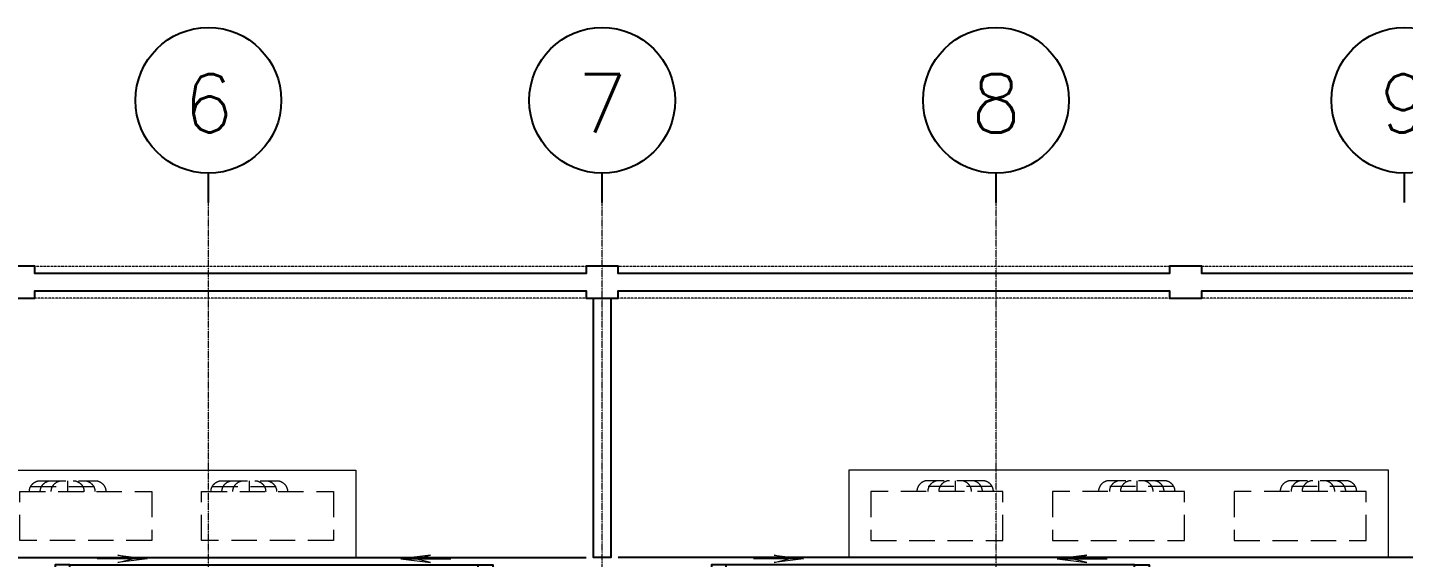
# Model space of a CAD drawing. Header units: millimetres. Extents: x 0 to 71617, y -15450 to 30894.
# Drawn here: x 32567 to 42000, y 2054 to 5690 of the extents above; entities that cross this region are included whole.
import ezdxf
from ezdxf.enums import TextEntityAlignment as Align

# ---------------------------------------------------------------- set-up
doc = ezdxf.new("R2010")
doc.units = ezdxf.units.MM
doc.linetypes.add('CENTER2', pattern=[1.125, 0.75, -0.125, 0.125, -0.125])
doc.linetypes.add('HIDDEN', pattern=[0.375, 0.25, -0.125])
for name, color, linetype, lineweight in [('axis', 40, 'CENTER2', 5), ('DIM2', 4, 'Continuous', 5), ('Hatch', 8, 'Continuous', 5), ('LINE-DETAIL-SAKURA', 2, 'Continuous', 30), ('Sanitary', 141, 'Continuous', 5), ('Wall Brick', 5, 'Continuous', 15), ('Window', 133, 'Continuous', 5)]:
    doc.layers.add(name, color=color, linetype=linetype, lineweight=lineweight)
for name, color, linetype in [('DIMS-BUBL-005', 5, 'Continuous'), ('DIMS-BUBL-008', 250, 'Continuous'), ('Wall', 7, 'Continuous')]:
    doc.layers.add(name, color=color, linetype=linetype)
doc.styles.add('SIMPLEX', font='simplex.shx')

# ---------------------------------------------------------------- blocks, each defined once
blk = doc.blocks.new('FENCE-1ST')
at = {"layer": 'Hatch', "linetype": 'HIDDEN', "elevation": -7.9}
for points in [[(14110, 16009), (17890, 16009), (17890, 15959.6), (14110, 15959.6)], [(18110, 16009), (21890, 16009), (21890, 15959.6), (18110, 15959.6)], [(22110, 16009), (25890, 16009), (25890, 15959.6), (22110, 15959.6)], [(17890, 15789), (14110, 15789), (14110, 15839.6), (17890, 15839.6)], [(21890, 15789), (18110, 15789), (18110, 15839.6), (21890, 15839.6)], [(25890, 15789), (22110, 15789), (22110, 15839.6), (25890, 15839.6)]]:
    blk.add_lwpolyline(points, close=True, dxfattribs=at)
at = {"layer": 'Wall', "elevation": -7.9}
for points in [[(6091.9, 15839.6), (9890, 15839.6), (9890, 15789.6), (10110, 15789.6), (10110, 15839.6), (13890, 15839.6), (13890, 15789.6), (14110, 15789.6), (14110, 15839.6), (14110, 15839.6), (17890, 15839.6), (17890, 15789.6), (18110, 15789.6), (18110, 15839.6), (21890, 15839.6), (21890, 15789.6), (22110, 15789.6), (22110, 15839.6), (25890, 15839.6)], [(25890, 15959.6), (22110, 15959.6), (22110, 16009.6), (21890, 16009.6), (21890, 15959.6), (18110, 15959.6), (18110, 16009.6), (17890, 16009.6), (17890, 15959.6), (14110, 15959.6), (14110, 16009.6), (13890, 16009.6), (13890, 15959.6), (10110, 15959.6), (10110, 16009.6), (9890, 16009.6), (9890, 15959.6), (6091.9, 15959.7)]]:
    blk.add_lwpolyline(points, dxfattribs=at)
blk.add_lwpolyline([(17940, 15789.6), (18060, 15789.6), (18060, 14010), (17940, 14010)], close=True, dxfattribs=at)
blk = doc.blocks.new('AC')
at = {"layer": 'Sanitary', "linetype": 'HIDDEN', "ltscale": 700}
for p, q in [((765, 410), (390, 410)), ((577.5, 410), (577.5, 335)), ((831, 370.7), (324, 370.7))]:
    blk.add_line(p, q, dxfattribs=at)
blk.add_lwpolyline([(0, 335), (0, 0), (905, 0), (905, 335), (0, 335)], dxfattribs=at)
for centre, start, end in [((390, 335), 90, 180), ((465, 335), 90, 180), ((540, 335), 90, 180), ((615, 335), 0, 90), ((690, 335), 0, 90), ((765, 335), 0, 90)]:
    blk.add_arc(centre, 75, start, end, dxfattribs=at)
blk = doc.blocks.new('AW3')
at = {"layer": 'Wall'}
for points in [[(-100, 120), (0, 120), (0, 170), (-100, 170)], [(2900, 120), (2800, 120), (2800, 170), (2900, 170)]]:
    blk.add_lwpolyline(points, close=True, dxfattribs=at)
blk.add_lwpolyline([(2800, 170), (0, 170)], dxfattribs=at)
at = {"layer": 'Wall Brick'}
blk.add_lwpolyline([(0, 0), (2800, 0), (2800, 120), (0, 120)], close=True, dxfattribs=at)
at = {"layer": 'Window', "color": 8, "elevation": -7.9}
for points in [[(531.2, 211.7), (328.1, 186.7), (429.6, 211.7), (328.1, 236.7), (531.2, 211.7), (187.4, 211.7)], [(2268.8, 211.7), (2471.9, 186.7), (2370.4, 211.7), (2471.9, 236.7), (2268.8, 211.7), (2612.6, 211.7)]]:
    blk.add_lwpolyline(points, dxfattribs=at)
at = {"layer": 'Window'}
for points in [[(50, 20), (50, 120), (0, 120), (0, 20), (50, 20)], [(100, 100), (100, 120), (712.5, 120), (712.5, 100)], [(712.5, 100), (712.5, 120), (762.5, 120), (762.5, 70), (712.5, 70), (712.5, 90)], [(2087.5, 100), (2087.5, 120), (2037.5, 120), (2037.5, 70), (2087.5, 70), (2087.5, 90)], [(2700, 100), (2700, 120), (2087.5, 120), (2087.5, 100)], [(712.5, 90), (712.5, 70), (100, 70), (100, 90)], [(762.5, 50), (762.5, 70), (2037.5, 70), (2037.5, 50)], [(2037.5, 40), (2037.5, 20), (762.5, 20), (762.5, 40)], [(2037.5, 50), (2037.5, 70), (2087.5, 70), (2087.5, 20), (2037.5, 20), (2037.5, 40)], [(2087.5, 90), (2087.5, 70), (2700, 70), (2700, 90)]]:
    blk.add_lwpolyline(points, dxfattribs=at)
at = {"layer": 'Window', "elevation": 0}
for points in [[(100, 90), (100, 70), (50, 70), (50, 120), (100, 120), (100, 100)], [(2700, 90), (2700, 70), (2750, 70), (2750, 120), (2700, 120), (2700, 100)], [(762.5, 40), (762.5, 20), (712.5, 20), (712.5, 70), (762.5, 70), (762.5, 50)]]:
    blk.add_lwpolyline(points, dxfattribs=at)
at = {"layer": 'Window'}
for points in [[(50, 20), (2800, 20), (2800, 120), (50, 120)], [(722.5, 90), (90, 90), (90, 100), (722.5, 100)], [(2077.5, 90), (2710, 90), (2710, 100), (2077.5, 100)], [(2800, 120), (2800, 20), (2750, 20), (2750, 120)], [(2047.5, 40), (752.5, 40), (752.5, 50), (2047.5, 50)]]:
    blk.add_lwpolyline(points, close=True, dxfattribs=at)
blk = doc.blocks.new('2D WALL-1ST')
at = {"layer": 'Wall'}
for points in [[(8350, 8910), (15890, 8910)], [(23890, 8910), (16110, 8910)]]:
    blk.add_lwpolyline(points, dxfattribs=at)
at = {"layer": 'Wall Brick'}
for points in [[(10610, 8910), (10610, 9510), (14310, 9510), (14310, 8910)], [(21390, 8910), (21390, 9510), (17690, 9510), (17690, 8910)]]:
    blk.add_lwpolyline(points, dxfattribs=at)
at = {"layer": 'Wall Brick', "xscale": -1}
blk.add_blockref('AW3', (15150, 8690), dxfattribs=at)
at = {"layer": 'Wall Brick'}
blk.add_blockref('AW3', (16850, 8690), dxfattribs=at)
blk = doc.blocks.new('BUBBLE-V4')
at = {"layer": 'DIMS-BUBL-008'}
blk.add_line((0, -0.68), (0, -0.48), dxfattribs=at)
blk.add_circle((0, 0.02), 0.5, dxfattribs=at)
at = {"layer": 'DIMS-BUBL-005', "style": 'SIMPLEX'}
blk.add_attdef('-', text='', height=0.38, dxfattribs=at).set_placement((0, 0), align=Align.MIDDLE)
blk = doc.blocks.new('GRIDLINE-GF')
at = {"layer": 'axis'}
for p, q in [((10600, -6362.2, -0.1), (10600, 12546.8)), ((13300, -6362.2, -0.1), (13300, 12546.8)), ((16000, -6362.2, -0.1), (16000, 12546.8))]:
    blk.add_line(p, q, dxfattribs=at)
at = {"layer": 'DIMS-BUBL-008'}
ref = blk.add_blockref('BUBBLE-V4', (10600, 13226.8), dxfattribs=dict(at, xscale=1000, yscale=1000, zscale=1000))
ref.add_attrib('-', '6', dxfattribs={"layer": 'DIMS-BUBL-005', "height": 400, "style": 'SIMPLEX'}).set_placement((10600, 13226.8), align=Align.MIDDLE)
ref = blk.add_blockref('BUBBLE-V4', (13300, 13226.8), dxfattribs=dict(at, xscale=1000, yscale=1000, zscale=1000))
ref.add_attrib('-', '7', dxfattribs={"layer": 'DIMS-BUBL-005', "height": 400, "style": 'SIMPLEX'}).set_placement((13300, 13226.8), align=Align.MIDDLE)
ref = blk.add_blockref('BUBBLE-V4', (16000, 13226.8), dxfattribs=dict(at, xscale=1000, yscale=1000, zscale=1000))
ref.add_attrib('-', '8', dxfattribs={"layer": 'DIMS-BUBL-005', "height": 400, "style": 'SIMPLEX'}).set_placement((16000, 13226.8), align=Align.MIDDLE)
ref = blk.add_blockref('BUBBLE-V4', (18800, 13226.8), dxfattribs=dict(at, xscale=1000, yscale=1000, zscale=1000))
ref.add_attrib('-', '9', dxfattribs={"layer": 'DIMS-BUBL-005', "height": 400, "style": 'SIMPLEX'}).set_placement((18800, 13226.8), align=Align.MIDDLE)

msp = doc.modelspace()

# ---------------------------------------------------------------- block references
at = {"layer": 'DIM2'}
msp.add_blockref('GRIDLINE-GF', (23206.5, -8056.5, 7.9), dxfattribs=at)
at = {"layer": 'LINE-DETAIL-SAKURA'}
msp.add_blockref('FENCE-1ST', (18506.5, -11956.1, 15.9), dxfattribs=at)
at = {"layer": 'Sanitary', "xscale": -1}
for p in [(33419, 2170.7, 7.9), (34664.4, 2170.7, 7.9)]:
    msp.add_blockref('AC', p, dxfattribs=at)
at = {"layer": 'Sanitary'}
for p in [(38348.7, 2170.7, 7.9), (39594, 2170.7, 7.9), (40839.4, 2170.7, 7.9)]:
    msp.add_blockref('AC', p, dxfattribs=at)
at = {"layer": 'Wall Brick'}
msp.add_blockref('2D WALL-1ST', (20506.5, -6856.1, 7.9), dxfattribs=at)

doc.saveas('drawing.dxf')
